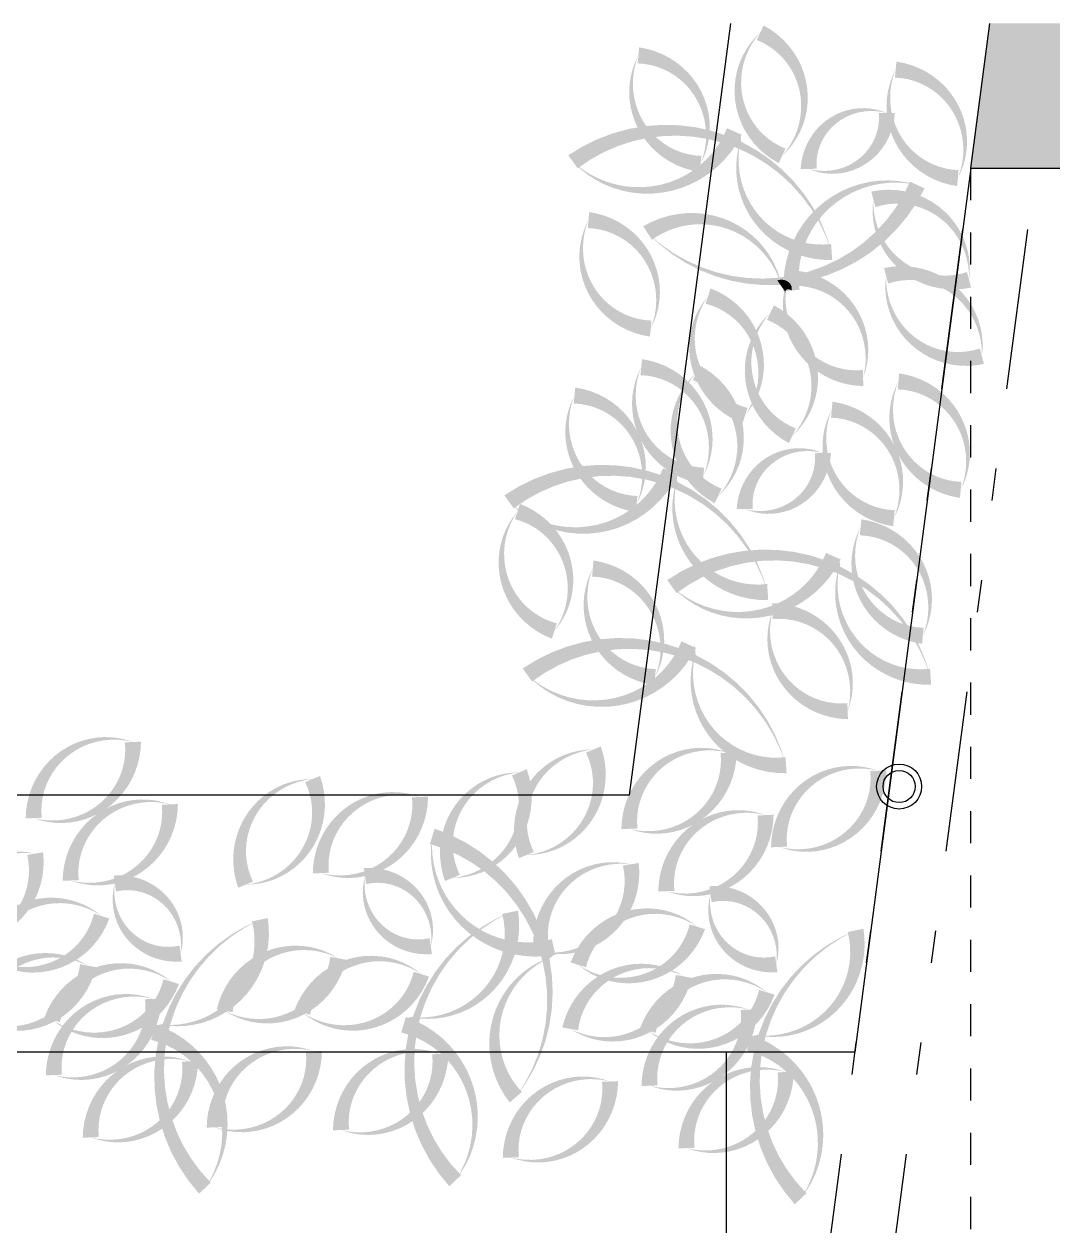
# Model space of a CAD drawing. Header units: millimetres. Extents: x 589 to 1175, y -455 to -172.
# Drawn here: x 669.772 to 672.972, y -264.704 to -260.966 of the extents above; entities that cross this region are included whole.
import ezdxf

# ---------------------------------------------------------------- set-up
doc = ezdxf.new("R2010")
doc.units = ezdxf.units.MM
doc.linetypes.add('DIVIDE', pattern=[1.25, 0.5, -0.25, 0, -0.25, 0, -0.25])
doc.linetypes.add('DOT2', pattern=[3.175, 0, -3.175])
for name, color, linetype in [('pohled', 4, 'Continuous'), ('SRAFA', 251, 'Continuous'), ('stafaz', 252, 'Continuous'), ('ZDIVO', 1, 'Continuous')]:
    doc.layers.add(name, color=color, linetype=linetype)

msp = doc.modelspace()

# ---------------------------------------------------------------- hatches: boundary and pattern name
at = {"layer": 'SRAFA'}
h = msp.add_hatch(color=256, dxfattribs=at)
h.dxf.hatch_style = 1
h.paths.add_polyline_path([(676.7728, -260.9637), (676.7728, -260.5437), (676.6228, -260.5437), (676.6228, -260.9637), (672.7761, -260.9637), (672.7171, -261.4137), (676.7728, -261.4137)])
h.paths.add_polyline_path([(676.7728, -256.9637), (677.6728, -256.9637), (677.6728, -259.2037), (677.7728, -259.2037), (677.7728, -256.8637), (676.6228, -256.8637), (676.6228, -259.7437), (676.7728, -259.7437)])
h.paths.add_polyline_path([(679.8228, -256.8637), (678.7728, -256.8637), (678.7728, -259.2037), (678.9728, -259.2037), (678.9728, -259.1037), (678.8728, -259.1037), (678.8728, -257.1137), (679.8228, -257.1137)])
h.paths.add_polyline_path([(680.1728, -259.1037), (679.5728, -259.1037), (679.5728, -259.2037), (680.1728, -259.2037)])
h.paths.add_polyline_path([(680.2978, -259.1037), (680.1728, -259.1037), (680.1728, -259.2037), (680.2978, -259.2037)])
h.paths.add_polyline_path([(673.7679, -256.8637), (673.0751, -256.8637), (673.0751, -257.0637), (673.2878, -257.0637), (673.196, -257.7637), (673.6498, -257.7637)])

# ---------------------------------------------------------------- linework, layer by layer
at = {"layer": 'pohled', "linetype": 'DIVIDE'}
for p, q in [((672.0611, -266.4137), (672.7171, -261.4137)), ((672.2628, -266.4137), (672.9188, -261.4137))]:
    msp.add_line(p, q, dxfattribs=at)
at = {"layer": 'pohled', "linetype": 'DOT2', "ltscale": 0.02}
msp.add_line((672.7171, -266.9137), (672.7171, -261.4137), dxfattribs=at)
at = {"layer": 'SRAFA'}
for p, q in [((671.9693, -260.9637), (671.6544, -263.3637)), ((672.7171, -261.4137), (672.3563, -264.1637)), ((671.6544, -263.3637), (667.6639, -263.3637)), ((672.3563, -264.1637), (667.6639, -264.1637)), ((672.3563, -264.1637), (668.3563, -264.1637)), ((671.9571, -265.6637), (671.9571, -264.1637))]:
    msp.add_line(p, q, dxfattribs=at)
at = {"layer": 'stafaz', "color": 253, "linetype": 'Continuous', "ltscale": 0.001}
for points in [[(672.0617, -260.9928, 0, 0, 0.520567), (672.0617, -260.9928, 0, 0.05, 0.520567), (672.1298, -261.3758, 0, 0.05, 0.520567), (672.0617, -260.9928, 0.05, 0.05, 0)], [(671.6828, -261.0633, 0, 0, 0.520567), (671.6828, -261.0633, 0, 0.05, 0.520567), (671.8763, -261.4008, 0, 0.05, 0.520567), (671.6828, -261.0633, 0.05, 0.05, 0)], [(672.6765, -261.4449, 0, 0, 0.520567), (672.6765, -261.4449, 0, 0.05, 0.520567), (672.4831, -261.1075, 0, 0.05, 0.520567), (672.6765, -261.4449, 0.05, 0.05, 0)], [(672.4556, -261.2426, 0, 0, 0.520567), (672.4556, -261.2426, 0, 0.05, 0.520567), (672.2124, -261.4162, 0, 0.05, 0.520567), (672.4556, -261.2426, 0.05, 0.05, 0)], [(671.4793, -261.3943, 0, 0, 0.520567), (671.4793, -261.3943, 0, 0.05, 0.520567), (671.9813, -261.2999, 0, 0.05, 0.520567), (672.0019, -261.324, 0, 0.05, 0.520567), (672.2839, -261.6748, 0, 0.05, 0.520567), (671.4793, -261.3943, 0.05, 0.05, 0)], [(672.5504, -261.4664, 0, 0, 0.520567), (672.5504, -261.4664, 0, 0.05, 0.520567), (672.1589, -261.7945, 0, 0.05, 0.520567), (672.1292, -261.7836, 0, 0.05, 0.520567), (671.7115, -261.6158, 0, 0.05, 0.520567), (672.5504, -261.4664, 0.05, 0.05, 0)], [(672.4136, -261.511, 0, 0, 0.520567), (672.4136, -261.511, 0, 0.05, 0.520567), (672.7114, -261.7613, 0, 0.05, 0.520567), (672.4136, -261.511, 0.05, 0.05, 0)], [(671.5276, -261.5754, 0, 0, 0.520567), (671.5276, -261.5754, 0, 0.05, 0.520567), (671.7211, -261.9129, 0, 0.05, 0.520567), (671.5276, -261.5754, 0.05, 0.05, 0)], [(672.3817, -262.0668, 0, 0, 0.520567), (672.3817, -262.0668, 0, 0.05, 0.520567), (672.1482, -261.7557, 0, 0.05, 0.520567), (672.3817, -262.0668, 0.05, 0.05, 0)], [(672.4534, -261.7487, 0, 0, 0.520567), (672.4534, -261.7487, 0, 0.05, 0.520567), (672.7512, -261.999, 0, 0.05, 0.520567), (672.4534, -261.7487, 0.05, 0.05, 0)], [(672.0144, -262.1834, 0, 0, 0.520567), (672.0144, -262.1834, 0, 0.05, 0.520567), (671.8997, -261.8117, 0, 0.05, 0.520567), (672.0144, -262.1834, 0.05, 0.05, 0)], [(672.0936, -261.8632, 0, 0, 0.520567), (672.0936, -261.8632, 0, 0.05, 0.520567), (672.1617, -262.2462, 0, 0.05, 0.520567), (672.0936, -261.8632, 0.05, 0.05, 0)], [(671.6916, -262.0329, 0, 0, 0.520567), (671.6916, -262.0329, 0, 0.05, 0.520567), (671.885, -262.3704, 0, 0.05, 0.520567), (671.6916, -262.0329, 0.05, 0.05, 0)], [(671.8629, -262.0504, 0, 0, 0.520567), (671.8629, -262.0504, 0, 0.05, 0.520567), (671.931, -262.4334, 0, 0.05, 0.520567), (671.8629, -262.0504, 0.05, 0.05, 0)], [(672.6853, -262.4145, 0, 0, 0.520567), (672.6853, -262.4145, 0, 0.05, 0.520567), (672.4918, -262.0771, 0, 0.05, 0.520567), (672.6853, -262.4145, 0.05, 0.05, 0)], [(671.484, -262.121, 0, 0, 0.520567), (671.484, -262.121, 0, 0.05, 0.520567), (671.6774, -262.4584, 0, 0.05, 0.520567), (671.484, -262.121, 0.05, 0.05, 0)], [(672.4777, -262.5026, 0, 0, 0.520567), (672.4777, -262.5026, 0, 0.05, 0.520567), (672.2842, -262.1651, 0, 0.05, 0.520567), (672.4777, -262.5026, 0.05, 0.05, 0)], [(672.2567, -262.3002, 0, 0, 0.520567), (672.2567, -262.3002, 0, 0.05, 0.520567), (672.0135, -262.4739, 0, 0.05, 0.520567), (672.2567, -262.3002, 0.05, 0.05, 0)], [(671.2805, -262.4519, 0, 0, 0.520567), (671.2805, -262.4519, 0, 0.05, 0.520567), (671.7825, -262.3575, 0, 0.05, 0.520567), (671.8031, -262.3816, 0, 0.05, 0.520567), (672.085, -262.7324, 0, 0.05, 0.520567), (671.2805, -262.4519, 0.05, 0.05, 0)], [(671.4214, -262.8535, 0, 0, 0.520567), (671.4214, -262.8535, 0, 0.05, 0.520567), (671.3067, -262.4819, 0, 0.05, 0.520567), (671.4214, -262.8535, 0.05, 0.05, 0)], [(672.374, -262.531, 0, 0, 0.520567), (672.374, -262.531, 0, 0.05, 0.520567), (672.5675, -262.8684, 0, 0.05, 0.520567), (672.374, -262.531, 0.05, 0.05, 0)], [(671.7871, -262.7153, 0, 0, 0.520567), (671.7871, -262.7153, 0, 0.05, 0.520567), (672.2892, -262.6209, 0, 0.05, 0.520567), (672.3097, -262.6451, 0, 0.05, 0.520567), (672.5917, -262.9958, 0, 0.05, 0.520567), (671.7871, -262.7153, 0.05, 0.05, 0)], [(671.541, -262.6593, 0, 0, 0.520567), (671.541, -262.6593, 0, 0.05, 0.520567), (671.7345, -262.9968, 0, 0.05, 0.520567), (671.541, -262.6593, 0.05, 0.05, 0)], [(672.3337, -263.1028, 0, 0, 0.520567), (672.3337, -263.1028, 0, 0.05, 0.520567), (672.1002, -262.7917, 0, 0.05, 0.520567), (672.3337, -263.1028, 0.05, 0.05, 0)], [(671.3375, -262.9903, 0, 0, 0.520567), (671.3375, -262.9903, 0, 0.05, 0.520567), (671.8396, -262.8959, 0, 0.05, 0.520567), (671.8601, -262.92, 0, 0.05, 0.520567), (672.1421, -263.2708, 0, 0.05, 0.520567), (671.3375, -262.9903, 0.05, 0.05, 0)], [(670.1105, -263.1987, 0, 0, 0.520567), (670.1105, -263.1987, 0, 0.05, 0.520567), (669.8018, -263.4354, 0, 0.05, 0.520567), (670.1105, -263.1987, 0.05, 0.05, 0)], [(671.9634, -263.232, 0, 0, 0.520567), (671.9634, -263.232, 0, 0.05, 0.520567), (671.6548, -263.4687, 0, 0.05, 0.520567), (671.9634, -263.232, 0.05, 0.05, 0)], [(671.3344, -263.5504, 0, 0, 0.520567), (671.3344, -263.5504, 0, 0.05, 0.520567), (671.5428, -263.222, 0, 0.05, 0.520567), (671.3344, -263.5504, 0.05, 0.05, 0)], [(671.1041, -263.6215, 0, 0, 0.520567), (671.1041, -263.6215, 0, 0.05, 0.520567), (671.3125, -263.2931, 0, 0.05, 0.520567), (671.1041, -263.6215, 0.05, 0.05, 0)], [(672.1203, -263.525, 0, 0, 0.520567), (672.1203, -263.525, 0, 0.05, 0.520567), (672.429, -263.2883, 0, 0.05, 0.520567), (672.1203, -263.525, 0.05, 0.05, 0)], [(670.4609, -263.6423, 0, 0, 0.520567), (670.4609, -263.6423, 0, 0.05, 0.520567), (670.6693, -263.3139, 0, 0.05, 0.520567), (670.4609, -263.6423, 0.05, 0.05, 0)], [(671.0036, -263.3697, 0, 0, 0.520567), (671.0036, -263.3697, 0, 0.05, 0.520567), (670.695, -263.6064, 0, 0.05, 0.520567), (671.0036, -263.3697, 0.05, 0.05, 0)], [(670.2254, -263.3927, 0, 0, 0.520567), (670.2254, -263.3927, 0, 0.05, 0.520567), (669.9167, -263.6294, 0, 0.05, 0.520567), (670.2254, -263.3927, 0.05, 0.05, 0)], [(672.0783, -263.426, 0, 0, 0.520567), (672.0783, -263.426, 0, 0.05, 0.520567), (671.7696, -263.6627, 0, 0.05, 0.520567), (672.0783, -263.426, 0.05, 0.05, 0)], [(671.0417, -263.4919, 0, 0, 0.520567), (671.0417, -263.4919, 0, 0.05, 0.520567), (671.419, -263.8363, 0, 0.05, 0.520567), (671.4121, -263.8672, 0, 0.05, 0.520567), (671.3014, -264.3034, 0, 0.05, 0.520567), (671.0417, -263.4919, 0.05, 0.05, 0)], [(669.8063, -263.5458, 0, 0, 0.520567), (669.8063, -263.5458, 0, 0.05, 0.520567), (669.529, -263.8187, 0, 0.05, 0.520567), (669.8063, -263.5458, 0.05, 0.05, 0)], [(671.6592, -263.5791, 0, 0, 0.520567), (671.6592, -263.5791, 0, 0.05, 0.520567), (671.382, -263.852, 0, 0.05, 0.520567), (671.6592, -263.5791, 0.05, 0.05, 0)], [(670.8325, -263.6157, 0, 0, 0.520567), (670.8325, -263.6157, 0, 0.05, 0.520567), (671.037, -263.8336, 0, 0.05, 0.520567), (670.8325, -263.6157, 0.05, 0.05, 0)], [(670.0543, -263.6387, 0, 0, 0.520567), (670.0543, -263.6387, 0, 0.05, 0.520567), (670.2587, -263.8566, 0, 0.05, 0.520567), (670.0543, -263.6387, 0.05, 0.05, 0)], [(671.9072, -263.672, 0, 0, 0.520567), (671.9072, -263.672, 0, 0.05, 0.520567), (672.1117, -263.8899, 0, 0.05, 0.520567), (671.9072, -263.672, 0.05, 0.05, 0)], [(669.6428, -263.8586, 0, 0, 0.520567), (669.6428, -263.8586, 0, 0.05, 0.520567), (670.0133, -263.7401, 0, 0.05, 0.520567), (669.6428, -263.8586, 0.05, 0.05, 0)], [(671.1128, -264.5631, 0, 0, 0.520567), (671.1128, -264.5631, 0, 0.05, 0.520567), (670.9524, -264.078, 0, 0.05, 0.520567), (670.9736, -264.0545, 0, 0.05, 0.520567), (671.2837, -263.7283, 0, 0.05, 0.520567), (671.1128, -264.5631, 0.05, 0.05, 0)], [(671.4958, -263.8918, 0, 0, 0.520567), (671.4958, -263.8918, 0, 0.05, 0.520567), (671.8663, -263.7734, 0, 0.05, 0.520567), (671.4958, -263.8918, 0.05, 0.05, 0)], [(670.3345, -264.5861, 0, 0, 0.520567), (670.3345, -264.5861, 0, 0.05, 0.520567), (670.1742, -264.101, 0, 0.05, 0.520567), (670.1953, -264.0775, 0, 0.05, 0.520567), (670.5054, -263.7513, 0, 0.05, 0.520567), (670.3345, -264.5861, 0.05, 0.05, 0)], [(672.1875, -264.6193, 0, 0, 0.520567), (672.1875, -264.6193, 0, 0.05, 0.520567), (672.0271, -264.1343, 0, 0.05, 0.520567), (672.0483, -264.1108, 0, 0.05, 0.520567), (672.3584, -263.7846, 0, 0.05, 0.520567), (672.1875, -264.6193, 0.05, 0.05, 0)], [(670.749, -263.8714, 0, 0, 0.520567), (670.749, -263.8714, 0, 0.05, 0.520567), (670.3959, -264.0346, 0, 0.05, 0.520567), (670.749, -263.8714, 0.05, 0.05, 0)], [(669.9707, -263.8944, 0, 0, 0.520567), (669.9707, -263.8944, 0, 0.05, 0.520567), (669.6176, -264.0576, 0, 0.05, 0.520567), (669.9707, -263.8944, 0.05, 0.05, 0)], [(670.6373, -264.0393, 0, 0, 0.520567), (670.6373, -264.0393, 0, 0.05, 0.520567), (671.0078, -263.9208, 0, 0.05, 0.520567), (670.6373, -264.0393, 0.05, 0.05, 0)], [(669.8591, -264.0623, 0, 0, 0.520567), (669.8591, -264.0623, 0, 0.05, 0.520567), (670.2296, -263.9438, 0, 0.05, 0.520567), (669.8591, -264.0623, 0.05, 0.05, 0)], [(671.8237, -263.9277, 0, 0, 0.520567), (671.8237, -263.9277, 0, 0.05, 0.520567), (671.4706, -264.0908, 0, 0.05, 0.520567), (671.8237, -263.9277, 0.05, 0.05, 0)], [(671.712, -264.0956, 0, 0, 0.520567), (671.712, -264.0956, 0, 0.05, 0.520567), (672.0825, -263.9771, 0, 0.05, 0.520567), (671.712, -264.0956, 0.05, 0.05, 0)], [(669.8645, -264.2344, 0, 0, 0.520567), (669.8645, -264.2344, 0, 0.05, 0.520567), (670.1732, -263.9977, 0, 0.05, 0.520567), (669.8645, -264.2344, 0.05, 0.05, 0)], [(671.7175, -264.2677, 0, 0, 0.520567), (671.7175, -264.2677, 0, 0.05, 0.520567), (672.0262, -264.031, 0, 0.05, 0.520567), (671.7175, -264.2677, 0.05, 0.05, 0)], [(670.3648, -264.397, 0, 0, 0.520567), (670.3648, -264.397, 0, 0.05, 0.520567), (670.6735, -264.1603, 0, 0.05, 0.520567), (670.3648, -264.397, 0.05, 0.05, 0)], [(669.9794, -264.4284, 0, 0, 0.520567), (669.9794, -264.4284, 0, 0.05, 0.520567), (670.2881, -264.1918, 0, 0.05, 0.520567), (669.9794, -264.4284, 0.05, 0.05, 0)], [(670.7577, -264.4054, 0, 0, 0.520567), (670.7577, -264.4054, 0, 0.05, 0.520567), (671.0664, -264.1688, 0, 0.05, 0.520567), (670.7577, -264.4054, 0.05, 0.05, 0)], [(671.8324, -264.4617, 0, 0, 0.520567), (671.8324, -264.4617, 0, 0.05, 0.520567), (672.1411, -264.225, 0, 0.05, 0.520567), (671.8324, -264.4617, 0.05, 0.05, 0)], [(671.2859, -264.491, 0, 0, 0.520567), (671.2859, -264.491, 0, 0.05, 0.520567), (671.5946, -264.2544, 0, 0.05, 0.520567), (671.2859, -264.491, 0.05, 0.05, 0)]]:
    msp.add_lwpolyline(points, format="xyseb", close=True, dxfattribs=at)
at = {"layer": 'ZDIVO'}
for q in [(672.7761, -260.9637), (676.7728, -261.4137)]:
    msp.add_line((672.7171, -261.4137), q, dxfattribs=at)
for radius in [0.07, 0.05]:
    msp.add_circle((672.4938, -263.3372), radius, dxfattribs=at)

doc.saveas('drawing.dxf')
